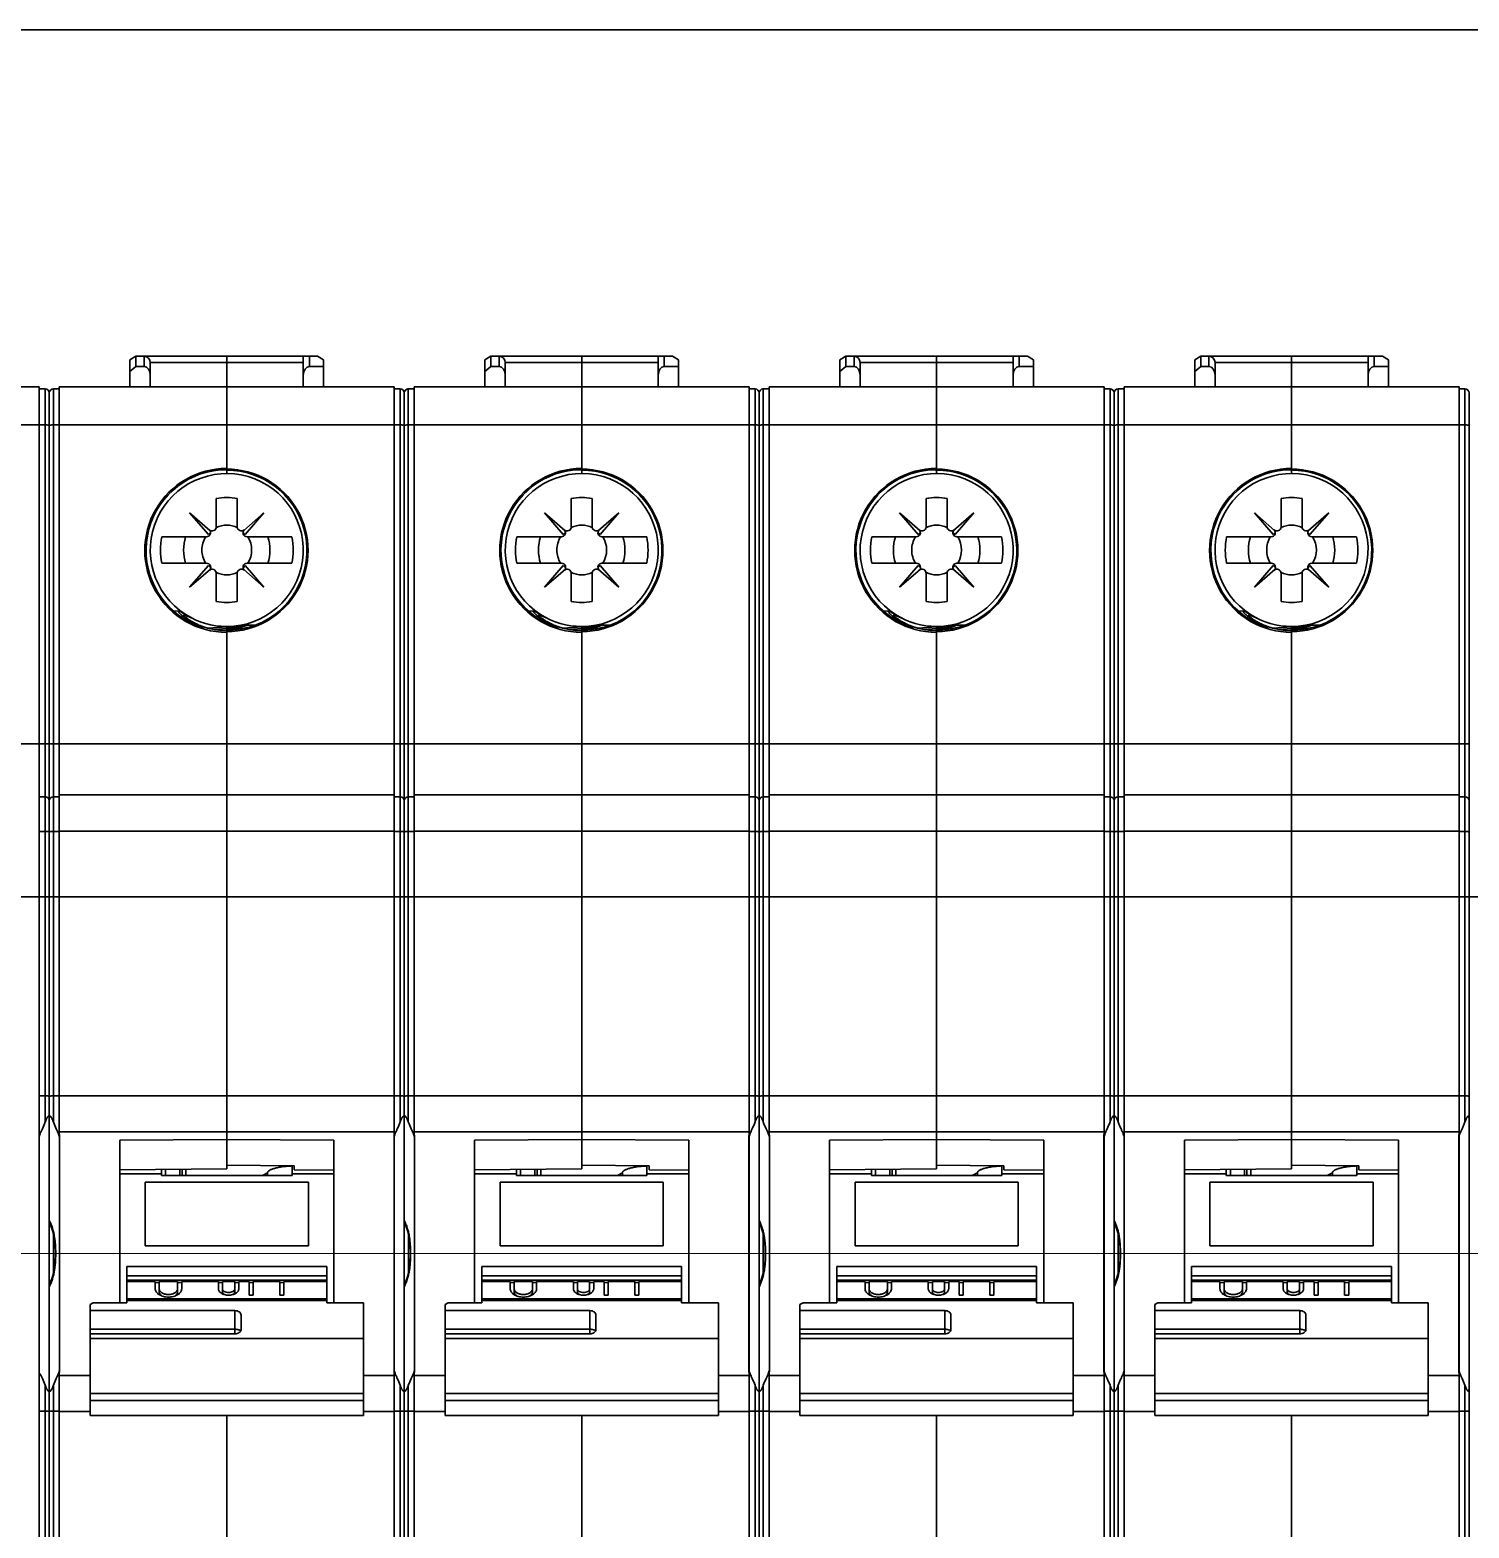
# Model space of a CAD drawing. Header units: millimetres. Extents: x 0 to 53000, y -591 to 24400.
# Drawn here: x 2853.6 to 2924.2, y 3061.5 to 3135 of the extents above; entities that cross this region are included whole.
import ezdxf
from ezdxf.enums import TextEntityAlignment as Align

# ---------------------------------------------------------------- set-up
doc = ezdxf.new("R2010")
doc.units = ezdxf.units.MM
doc.layers.add('КК перф 40х60', color=6, linetype='Continuous', lineweight=30)
doc.layers.add('Основная', color=7, linetype='Continuous', lineweight=30)
doc.layers.add('Привязки', color=2, linetype='Continuous', lineweight=0, plot=False, transparency=0.8)
doc.styles.add('текст', font='isocpeui.ttf')

# ---------------------------------------------------------------- blocks, each defined once
blk = doc.blocks.new('1P Автоматический выключатель')
at = {"layer": 'Основная', "linetype": 'Continuous'}
for p, q in [((4.25, 44), (3.95, 43.827)), ((3.95, 42.5), (3.95, 43.827)), ((4.25, 43.5), (3.95, 43.255)), ((4.25, 43.5), (4.25, 44)), ((13.15, 44), (4.25, 44)), ((4.25, 43.5), (4.65, 43.5)), ((4.65, 43.5), (4.65, 44)), ((4.95, 42.5), (4.95, 43.7)), ((12.45, 43.7), (4.95, 43.7)), ((8.7, 42.5), (8.7, 44)), ((12.45, 42.5), (12.45, 44)), ((12.75, 44), (12.75, 43.5)), ((12.75, 43.5), (13.45, 43.5)), ((13.45, 43.827), (13.15, 44)), ((13.45, 42.5), (13.45, 43.827)), ((0, 42.2), (0, 6.606)), ((0.2, 42.4), (0.2, 6.455)), ((0.2, 42.4), (0.49, 42.4)), ((0.49, 5.739), (0.49, 42.5)), ((16.91, 42.5), (0.49, 42.5)), ((8.7, 38.468), (8.7, 42.5)), ((16.91, 5.739), (16.91, 42.5)), ((17.2, 42.4), (16.91, 42.4)), ((17.2, 6.455), (17.2, 42.4)), ((17.4, -42.2), (17.4, 42.2)), ((0.2, 40.633), (0.49, 40.633)), ((16.91, 40.64), (0.49, 40.64)), ((17.2, 40.633), (16.91, 40.633)), ((8.7, 38.433), (8.353, 38.427)), ((8.7, 38.416), (8.7, 38.468)), ((8.7, 38.416), (8.7, 38.25)), ((8.185, 35.635), (8.185, 37.023)), ((9.215, 37.023), (9.215, 35.636)), ((6.879, 36.321), (7.798, 35.26)), ((7.87, 35.462), (6.879, 36.321)), ((10.521, 36.321), (9.529, 35.461)), ((9.602, 35.26), (10.521, 36.321)), ((7.798, 35.26), (7.904, 35.365)), ((9.496, 35.366), (9.602, 35.26)), ((5.516, 35.15), (7.704, 35.15)), ((9.695, 35.15), (11.886, 35.15)), ((7.712, 33.85), (5.516, 33.85)), ((11.886, 33.85), (9.695, 33.85)), ((7.798, 33.74), (6.879, 32.679)), ((6.879, 32.679), (7.886, 33.552)), ((7.911, 33.628), (7.798, 33.74)), ((8.185, 33.358), (8.185, 31.977)), ((9.215, 33.364), (9.215, 31.977)), ((9.602, 33.74), (9.496, 33.634)), ((9.529, 33.539), (10.521, 32.679)), ((10.521, 32.679), (9.602, 33.74)), ((6.085, 31.513), (6.333, 31.509)), ((6.928, 30.998), (6.816, 31)), ((7.411, 30.771), (7.341, 30.773)), ((8.7, 30.727), (7.795, 30.666)), ((8.7, 30.645), (8.076, 30.604)), ((8.7, 30.75), (8.7, 30.727)), ((8.7, 30.645), (8.7, 30.727)), ((8.7, 30.645), (9.497, 30.652)), ((8.7, 30.5), (8.7, 30.645)), ((8.895, 30.587), (8.7, 30.585)), ((8.7, 5.974), (8.7, 30.5)), ((10.083, 30.812), (9.627, 30.808)), ((0.2, 24.997), (0.49, 24.997)), ((16.91, 25), (0.49, 25)), ((17.2, 24.997), (16.91, 24.997)), ((0.2, 22.4), (0.49, 22.4)), ((16.91, 22.5), (0.49, 22.5)), ((17.2, 22.4), (16.91, 22.4)), ((0.2, 20.697), (0.49, 20.697)), ((16.91, 20.707), (0.49, 20.707)), ((17.2, 20.697), (16.91, 20.697)), ((0.2, 7.731), (0.49, 7.731)), ((16.91, 7.735), (0.49, 7.735)), ((17.2, 7.731), (16.91, 7.731)), ((0, -6.606), (0, 6.606)), ((0.449, 5.882), (0.49, 5.882)), ((16.91, 5.974), (0.49, 5.974)), ((8.7, 5.974), (8.7, 4.165)), ((16.951, 5.882), (16.91, 5.882)), ((0.5, -5.726), (0.5, 5.726)), ((8.7, 5.595), (3.45, 5.569)), ((3.45, -2.42), (3.45, 5.569)), ((13.95, 5.569), (8.7, 5.595)), ((13.95, -2.42), (13.95, 5.569)), ((16.9, 5.726), (16.9, -5.726)), ((3.45, 4.114), (8.7, 4.165)), ((3.45, 3.909), (5.5, 3.909)), ((5.5, 4.134), (5.5, 3.909)), ((5.5, 3.909), (5.5, 3.829)), ((5.5, 3.829), (11.9, 3.829)), ((5.7, 4.136), (5.7, 3.829)), ((6.4, 4.143), (6.4, 3.829)), ((6.512, 4.144), (6.512, 3.829)), ((6.7, 4.146), (6.7, 3.829)), ((12, 4.309), (8.7, 4.345)), ((10.45, 3.829), (10.7, 3.963)), ((10.7, 3.964), (10.7, 3.829)), ((11.9, 4.31), (11.9, 3.909)), ((11.9, 3.909), (11.9, 3.829)), ((11.9, 3.909), (13.95, 3.909)), ((12, 4.115), (12, 4.309)), ((13.95, 4.096), (12, 4.115)), ((4.7, 3.506), (12.7, 3.506)), ((4.7, 3.506), (4.7, 0.384)), ((12.7, 3.506), (12.7, 0.384)), ((0.203, -0.958), (0.203, 0.958)), ((4.7, 0.384), (12.7, 0.384)), ((13.6, -0.629), (3.8, -0.629)), ((3.8, -1.36), (3.8, -0.629)), ((13.6, -1.36), (13.6, -0.629)), ((13.6, -1.094), (3.8, -1.094)), ((13.6, -1.309), (3.8, -1.309)), ((3.8, -1.36), (5.19, -1.36)), ((3.8, -2.216), (3.8, -1.36)), ((5.19, -1.36), (5.19, -1.718)), ((5.19, -1.408), (5.39, -1.408)), ((5.39, -1.36), (6.29, -1.36)), ((5.39, -1.718), (5.39, -1.36)), ((6.29, -1.36), (6.29, -1.718)), ((6.29, -1.408), (6.49, -1.408)), ((6.49, -1.36), (8.29, -1.36)), ((6.49, -1.718), (6.49, -1.36)), ((8.29, -1.36), (8.29, -1.718)), ((8.29, -1.408), (8.49, -1.408)), ((8.49, -1.36), (9.09, -1.36)), ((8.49, -1.718), (8.49, -1.36)), ((9.09, -1.36), (9.09, -1.718)), ((9.09, -1.408), (9.29, -1.408)), ((9.29, -1.36), (9.8, -1.36)), ((9.29, -1.718), (9.29, -1.36)), ((9.8, -1.36), (9.8, -2.034)), ((9.8, -1.408), (10, -1.408)), ((10, -1.36), (11.3, -1.36)), ((10, -2.034), (10, -1.36)), ((11.3, -1.36), (11.3, -2.034)), ((11.3, -1.408), (11.5, -1.408)), ((11.5, -2.034), (11.5, -1.36)), ((11.5, -1.36), (13.6, -1.36)), ((13.6, -1.36), (13.6, -2.216)), ((5.39, -1.718), (5.39, -1.873)), ((6.29, -1.718), (6.29, -1.873)), ((8.49, -1.718), (8.49, -1.873)), ((9.09, -1.718), (9.09, -1.873)), ((9.8, -2.034), (10, -2.034)), ((11.3, -2.034), (11.5, -2.034)), ((2.152, -2.42), (2, -2.488)), ((2, -2.488), (2, -2.792)), ((2, -2.792), (9.1, -2.792)), ((2, -7.933), (2, -2.792)), ((2.152, -2.42), (3.8, -2.42)), ((13.6, -2.216), (3.8, -2.216)), ((3.8, -2.42), (3.8, -2.216)), ((13.6, -2.302), (3.8, -2.302)), ((9.1, -3.936), (9.1, -2.792)), ((13.6, -2.216), (13.6, -2.42)), ((15.4, -2.42), (13.6, -2.42)), ((15.4, -2.42), (15.4, -7.933)), ((9.4, -3.021), (9.4, -3.725)), ((2, -3.708), (9.1, -3.708)), ((2, -3.936), (9.1, -3.936)), ((15.4, -4.164), (2, -4.164)), ((0.49, -42.5), (0.49, -5.739)), ((16.91, -42.5), (16.91, -5.739)), ((0, -6.606), (0, -42.2)), ((0.2, -6.455), (0.2, -42.4)), ((0.449, -5.882), (0.49, -5.882)), ((2, -5.974), (0.49, -5.974)), ((15.4, -5.974), (16.91, -5.974)), ((16.951, -5.882), (16.91, -5.882)), ((17.2, -42.4), (17.2, -6.455)), ((15.4, -6.861), (2, -6.861)), ((15.4, -7.2), (2, -7.2)), ((0.2, -7.731), (0.49, -7.731)), ((2, -7.735), (0.49, -7.735)), ((15.4, -7.933), (2, -7.933)), ((8.7, -30.75), (8.7, -7.933)), ((15.4, -7.735), (16.91, -7.735)), ((17.2, -7.731), (16.91, -7.731))]:
    blk.add_line(p, q, dxfattribs=at)
at = {"layer": 'Основная'}
blk.add_line((16.91, -42.5), (16.91, 42.5), dxfattribs=at)
at = {"layer": 'Основная', "linetype": 'Continuous'}
for points in [[(6.944, 31.019), (6.908, 31.041), (6.874, 31.062), (6.844, 31.082), (6.816, 31.101), (6.791, 31.119), (6.768, 31.135), (6.748, 31.151), (6.731, 31.164), (6.716, 31.177), (6.703, 31.187), (6.692, 31.197), (6.684, 31.204), (6.678, 31.21), (6.675, 31.214), (6.674, 31.214)], [(7.465, 30.77), (7.399, 30.795), (7.337, 30.821), (7.278, 30.846), (7.221, 30.872), (7.168, 30.897), (7.117, 30.923), (7.069, 30.947), (7.025, 30.972), (6.983, 30.996), (6.944, 31.019)], [(7.605, 30.722), (7.533, 30.746), (7.465, 30.77)], [(8.7, 30.547), (8.611, 30.549), (8.502, 30.554), (8.397, 30.561), (8.296, 30.572), (8.198, 30.585), (8.103, 30.599), (8.012, 30.616), (7.924, 30.635), (7.839, 30.655), (7.758, 30.676), (7.68, 30.698), (7.605, 30.722)], [(0.032, 1.449), (0.058, 1.391), (0.121, 1.236), (0.171, 1.081), (0.211, 0.927), (0.241, 0.773), (0.265, 0.619), (0.282, 0.463), (0.293, 0.306), (0.3, 0.146), (0.302, 0)], [(0.302, 0), (0.3, -0.144), (0.293, -0.304), (0.282, -0.462), (0.265, -0.617), (0.242, -0.772), (0.211, -0.926), (0.171, -1.08), (0.121, -1.234), (0.059, -1.39), (0.032, -1.449)]]:
    blk.add_lwpolyline(points, dxfattribs=at)
for centre, radius, start, end in [((4.65, 43.7), 0.3, 0, 90), ((0.2, 42.2), 0.2, 90, 180), ((0.2, 42.2), 0.2, 98.02144, 100.1321), ((17.2, 42.2), 0.2, 0, 90), ((8.7, 34.5), 3.75, 270, 237.51056), ((8.7, 34.5), 2.575, 78.46304, 101.53696), ((7.704, 35.35), 0.2, 270, 45.43869), ((7.985, 35.635), 0.2, 225.43869, 0), ((8.7, 34.5), 1.22, 65.03079, 114.96921), ((9.415, 35.636), 0.2, 180, 314.427), ((9.695, 35.35), 0.2, 134.427, 270), ((8.7, 34.5), 3.25, 168.46304, 191.53696), ((8.7, 34.5), 2.119, 162.13907, 197.86093), ((8.7, 34.5), 1.22, 147.80605, 180), ((8.7, 34.5), 1.22, 327.80605, 32.19395), ((8.7, 34.5), 2.119, 342.13907, 17.86093), ((8.7, 34.5), 3.251, 348.46772, 11.53228), ((8.7, 34.5), 1.22, 180, 212.19395), ((7.712, 33.65), 0.2, 313.08205, 90), ((9.695, 33.65), 0.2, 90, 225.573), ((7.985, 33.358), 0.2, 0, 133.08205), ((8.7, 34.5), 1.22, 245.03079, 294.96921), ((9.415, 33.364), 0.2, 45.573, 180), ((8.7, 34.5), 2.575, 258.46304, 281.53696), ((8.7, 34.5), 3.75, 237.51022, 270), ((8.658, 33.987), 3.432, 248.4437, 251.06132), ((8.724, 34.255), 3.709, 269.09485, 269.62687), ((0.2, 22.2), 0.2, 90, 180), ((17.2, 22.2), 0.2, 0, 90), ((-3.273, 0.061), 3.629, 25.18457, 25.58928), ((-3.272, -0.061), 3.628, 334.4106, 334.81537)]:
    blk.add_arc(centre, radius, start, end, dxfattribs=at)
for centre, major_axis, ratio, start_param, end_param in [((4.65, 43.076), (0, 0.424), 0.707107, -1.570796, 0), ((12.75, 43.076), (0, -0.424), 0.707107, 3.141593, 4.712389), ((8.704, 34.482), (-0.962, 3.843), 0.999989, -0.244062, 2.364686), ((8.7, 34.482), (0, 4.018), 0.99999, 0, 3.141593), ((8.7, 34.484), (0, 3.984), 0.999992, -3.141593, 0), ((8.698, 34.484), (0.488, 3.901), 0.999992, -2.464465, 0.123964), ((8.693, 34.14), (0.075, 3.606), 0.995002, 2.648644, 2.797291), ((9.1, -3.021), (-0.3, 0), 0.762405, -3.141593, -1.570796), ((9.1, -3.725), (-0.3, 0), 0.701661, 1.570796, 3.141593)]:
    blk.add_ellipse(centre, major_axis=major_axis, ratio=ratio, start_param=start_param, end_param=end_param, dxfattribs=at)
for points, knots in [([(0, 40.619), (0, 40.619), (0.001, 40.62), (0.004, 40.622), (0.009, 40.623), (0.019, 40.625), (0.036, 40.627), (0.06, 40.629), (0.09, 40.63), (0.124, 40.632), (0.161, 40.632), (0.187, 40.633), (0.2, 40.633)], [0, 0, 0, 0, 0.008294, 0.024077, 0.048626, 0.082035, 0.174467, 0.298258, 0.448803, 0.620399, 0.806492, 1, 1, 1, 1]), ([(17.4, 40.619), (17.4, 40.619), (17.399, 40.62), (17.396, 40.622), (17.391, 40.623), (17.381, 40.625), (17.364, 40.627), (17.34, 40.629), (17.31, 40.63), (17.276, 40.632), (17.239, 40.632), (17.213, 40.633), (17.2, 40.633)], [0, 0, 0, 0, 0.008294, 0.024077, 0.048626, 0.082035, 0.174467, 0.298258, 0.448803, 0.620399, 0.806492, 1, 1, 1, 1]), ([(6.333, 31.509), (6.331, 31.509), (6.327, 31.509), (6.323, 31.507), (6.32, 31.504), (6.319, 31.499), (6.319, 31.494), (6.321, 31.487), (6.325, 31.479), (6.333, 31.466), (6.346, 31.447), (6.368, 31.421), (6.396, 31.391), (6.43, 31.357), (6.471, 31.32), (6.537, 31.263), (6.635, 31.186), (6.772, 31.091), (6.874, 31.029), (6.928, 30.998)], [0, 0, 0, 0, 0.007018, 0.012553, 0.017389, 0.022644, 0.029231, 0.037639, 0.048102, 0.06074, 0.092744, 0.133867, 0.184095, 0.243299, 0.311264, 0.3877, 0.564453, 0.769976, 1, 1, 1, 1]), ([(6.686, 31.337), (6.642, 31.36), (6.579, 31.393), (6.501, 31.435), (6.453, 31.46), (6.413, 31.481), (6.379, 31.496), (6.354, 31.505), (6.339, 31.509), (6.333, 31.509)], [0, 0, 0, 0, 0.379747, 0.538845, 0.676267, 0.791342, 0.883621, 0.952977, 1, 1, 1, 1]), ([(6.669, 31.211), (6.661, 31.218), (6.645, 31.232), (6.625, 31.252), (6.61, 31.269), (6.599, 31.283), (6.593, 31.294), (6.591, 31.301), (6.59, 31.305), (6.591, 31.308), (6.594, 31.311), (6.597, 31.312), (6.6, 31.313), (6.601, 31.313)], [0, 0, 0, 0, 0.240117, 0.4434, 0.609549, 0.738805, 0.832444, 0.867128, 0.895132, 0.918769, 0.941698, 0.967862, 1, 1, 1, 1]), ([(6.601, 31.313), (6.604, 31.313), (6.61, 31.313), (6.626, 31.31), (6.652, 31.303), (6.689, 31.29), (6.734, 31.271), (6.789, 31.248), (6.878, 31.209), (6.949, 31.178), (7, 31.158)], [0, 0, 0, 0, 0.019291, 0.044246, 0.111993, 0.203835, 0.319392, 0.457899, 0.618335, 1, 1, 1, 1]), ([(7.397, 30.795), (7.315, 30.828), (7.162, 30.895), (6.957, 31.006), (6.814, 31.098), (6.723, 31.166), (6.686, 31.196), (6.669, 31.211)], [0, 0, 0, 0, 0.31596, 0.595391, 0.826826, 0.921237, 1, 1, 1, 1]), ([(7.538, 30.718), (7.536, 30.718), (7.532, 30.718), (7.522, 30.72), (7.506, 30.724), (7.485, 30.729), (7.461, 30.736), (7.436, 30.743), (7.401, 30.753), (7.357, 30.768), (7.302, 30.786), (7.247, 30.806), (7.192, 30.827), (7.117, 30.856), (7.024, 30.897), (6.913, 30.949), (6.803, 31.006), (6.731, 31.046), (6.696, 31.067)], [0, 0, 0, 0, 0.005458, 0.013291, 0.03389, 0.058559, 0.085593, 0.114115, 0.143649, 0.204724, 0.267565, 0.331589, 0.39648, 0.46205, 0.594753, 0.729025, 0.864326, 1, 1, 1, 1]), ([(8.821, 30.586), (8.903, 30.586), (9.07, 30.594), (9.402, 30.629), (9.817, 30.715), (10.304, 30.886), (10.613, 31.047), (10.762, 31.138)], [0, 0, 0, 0, 0.121776, 0.244126, 0.491017, 0.74288, 1, 1, 1, 1]), ([(7.411, 30.771), (7.419, 30.768), (7.434, 30.762), (7.457, 30.753), (7.475, 30.746), (7.49, 30.741), (7.5, 30.737), (7.509, 30.733), (7.518, 30.73), (7.525, 30.726), (7.531, 30.724), (7.535, 30.722), (7.537, 30.721), (7.538, 30.72), (7.539, 30.719), (7.54, 30.719), (7.54, 30.718), (7.539, 30.718), (7.538, 30.718), (7.538, 30.718)], [0, 0, 0, 0, 0.177438, 0.349744, 0.514857, 0.593714, 0.669295, 0.740714, 0.806733, 0.865693, 0.915298, 0.935731, 0.952732, 0.965958, 0.975151, 0.98038, 0.983704, 0.989826, 1, 1, 1, 1]), ([(8.666, 30.547), (8.471, 30.55), (8.09, 30.586), (7.72, 30.681), (7.544, 30.741)], [0, 0, 0, 0, 0.512397, 1, 1, 1, 1]), ([(9.627, 30.808), (9.62, 30.808), (9.603, 30.807), (9.573, 30.803), (9.537, 30.798), (9.475, 30.79), (9.385, 30.777), (9.266, 30.761), (9.134, 30.747), (8.944, 30.732), (8.798, 30.727), (8.7, 30.727)], [0, 0, 0, 0, 0.023304, 0.05548, 0.095738, 0.143181, 0.255996, 0.387171, 0.531126, 0.683471, 1, 1, 1, 1]), ([(8.7, 30.645), (8.761, 30.645), (8.882, 30.648), (9.059, 30.663), (9.202, 30.683), (9.309, 30.702), (9.383, 30.718), (9.45, 30.734), (9.502, 30.748), (9.538, 30.759), (9.562, 30.767), (9.583, 30.774), (9.601, 30.78), (9.617, 30.787), (9.628, 30.792), (9.636, 30.796), (9.641, 30.799), (9.643, 30.801), (9.645, 30.804), (9.644, 30.806), (9.642, 30.807), (9.64, 30.807), (9.635, 30.808), (9.63, 30.808), (9.627, 30.808)], [0, 0, 0, 0, 0.186183, 0.368913, 0.543145, 0.625037, 0.702028, 0.772811, 0.835875, 0.863994, 0.889549, 0.912325, 0.932118, 0.948739, 0.962035, 0.971902, 0.975546, 0.978354, 0.981777, 0.98313, 0.984932, 0.987454, 0.990789, 1, 1, 1, 1]), ([(8.7, 30.585), (8.721, 30.586), (8.761, 30.586), (8.801, 30.585), (8.821, 30.586)], [0, 0, 0, 0, 0.516289, 1, 1, 1, 1]), ([(0, 24.99), (0, 24.99), (0.002, 24.99), (0.004, 24.991), (0.009, 24.992), (0.016, 24.992), (0.024, 24.993), (0.034, 24.993), (0.046, 24.994), (0.064, 24.995), (0.09, 24.995), (0.124, 24.996), (0.161, 24.996), (0.187, 24.997), (0.2, 24.997)], [0, 0, 0, 0, 0.005895, 0.020644, 0.044651, 0.077778, 0.119734, 0.170138, 0.228512, 0.294299, 0.445542, 0.618083, 0.805291, 1, 1, 1, 1]), ([(17.4, 24.99), (17.4, 24.99), (17.398, 24.99), (17.396, 24.991), (17.391, 24.992), (17.384, 24.992), (17.376, 24.993), (17.366, 24.993), (17.354, 24.994), (17.336, 24.995), (17.31, 24.995), (17.276, 24.996), (17.239, 24.996), (17.213, 24.997), (17.2, 24.997)], [0, 0, 0, 0, 0.005889, 0.020641, 0.044648, 0.077774, 0.119731, 0.170135, 0.228509, 0.294297, 0.44554, 0.618082, 0.805291, 1, 1, 1, 1]), ([(0, 20.676), (0, 20.677), (0.001, 20.679), (0.004, 20.68), (0.009, 20.682), (0.019, 20.685), (0.036, 20.688), (0.06, 20.691), (0.09, 20.693), (0.137, 20.696), (0.174, 20.697), (0.2, 20.697)], [0, 0, 0, 0, 0.011049, 0.028326, 0.053708, 0.087568, 0.180168, 0.303483, 0.4531, 0.623445, 1, 1, 1, 1]), ([(17.4, 20.676), (17.4, 20.677), (17.399, 20.679), (17.396, 20.68), (17.391, 20.682), (17.381, 20.685), (17.364, 20.688), (17.34, 20.691), (17.31, 20.693), (17.263, 20.696), (17.226, 20.697), (17.2, 20.697)], [0, 0, 0, 0, 0.011049, 0.028325, 0.053709, 0.087567, 0.180169, 0.303485, 0.4531, 0.623446, 1, 1, 1, 1]), ([(0, 7.724), (0, 7.724), (0.002, 7.725), (0.004, 7.725), (0.009, 7.726), (0.016, 7.727), (0.024, 7.727), (0.034, 7.728), (0.046, 7.728), (0.064, 7.729), (0.09, 7.73), (0.124, 7.731), (0.161, 7.731), (0.187, 7.731), (0.2, 7.731)], [0, 0, 0, 0, 0.006112, 0.020951, 0.045011, 0.078174, 0.120154, 0.170571, 0.228947, 0.294727, 0.44592, 0.618366, 0.805443, 1, 1, 1, 1]), ([(17.4, 7.724), (17.4, 7.724), (17.398, 7.725), (17.396, 7.725), (17.391, 7.726), (17.384, 7.727), (17.376, 7.727), (17.366, 7.728), (17.354, 7.728), (17.336, 7.729), (17.31, 7.73), (17.276, 7.731), (17.239, 7.731), (17.213, 7.731), (17.2, 7.731)], [0, 0, 0, 0, 0.006113, 0.020951, 0.045012, 0.078173, 0.120154, 0.170572, 0.228946, 0.294729, 0.44592, 0.618367, 0.805444, 1, 1, 1, 1]), ([(0.2, 6.455), (0.192, 6.474), (0.177, 6.512), (0.157, 6.559), (0.141, 6.597), (0.128, 6.624), (0.114, 6.651), (0.1, 6.677), (0.088, 6.698), (0.077, 6.713), (0.069, 6.724), (0.061, 6.733), (0.051, 6.741), (0.043, 6.745), (0.035, 6.745), (0.028, 6.743), (0.019, 6.734), (0.01, 6.713), (0.002, 6.67), (0, 6.632), (0, 6.606)], [0, 0, 0, 0, 0.12543, 0.250803, 0.31323, 0.375277, 0.4367, 0.497111, 0.555848, 0.584244, 0.611678, 0.637778, 0.662035, 0.684082, 0.694716, 0.705833, 0.732341, 0.765588, 0.841215, 1, 1, 1, 1]), ([(17.4, 6.606), (17.4, 6.632), (17.398, 6.67), (17.39, 6.713), (17.381, 6.734), (17.372, 6.743), (17.365, 6.745), (17.357, 6.745), (17.349, 6.741), (17.339, 6.733), (17.331, 6.724), (17.323, 6.713), (17.312, 6.698), (17.3, 6.677), (17.286, 6.651), (17.272, 6.624), (17.259, 6.597), (17.243, 6.559), (17.223, 6.512), (17.208, 6.474), (17.2, 6.455)], [0, 0, 0, 0, 0.158787, 0.234419, 0.267664, 0.294174, 0.305289, 0.315921, 0.337967, 0.362224, 0.388323, 0.415756, 0.444153, 0.502889, 0.5633, 0.624723, 0.68677, 0.749197, 0.87457, 1, 1, 1, 1]), ([(0.449, 5.882), (0.433, 5.919), (0.397, 6), (0.31, 6.19), (0.244, 6.344), (0.2, 6.455)], [0, 0, 0, 0, 0.192809, 0.427431, 1, 1, 1, 1]), ([(0.49, 5.739), (0.488, 5.752), (0.479, 5.801), (0.464, 5.848), (0.449, 5.882)], [0, 0, 0, 0, 0.255977, 1, 1, 1, 1]), ([(16.951, 5.882), (16.946, 5.871), (16.928, 5.825), (16.916, 5.776), (16.91, 5.739)], [0, 0, 0, 0, 0.245337, 1, 1, 1, 1]), ([(17.2, 6.455), (17.156, 6.344), (17.09, 6.19), (17.003, 6), (16.967, 5.919), (16.951, 5.882)], [0, 0, 0, 0, 0.572569, 0.807191, 1, 1, 1, 1]), ([(0.49, 5.852), (0.492, 5.842), (0.498, 5.8), (0.5, 5.758), (0.5, 5.726)], [0, 0, 0, 0, 0.243379, 1, 1, 1, 1]), ([(16.9, 5.726), (16.9, 5.736), (16.901, 5.779), (16.905, 5.821), (16.91, 5.852)], [0, 0, 0, 0, 0.257159, 1, 1, 1, 1]), ([(10.7, 3.964), (10.7, 3.974), (10.704, 3.995), (10.722, 4.025), (10.75, 4.054), (10.789, 4.081), (10.837, 4.108), (10.896, 4.134), (10.963, 4.159), (11.071, 4.191), (11.225, 4.226), (11.43, 4.26), (11.658, 4.285), (11.817, 4.296), (11.899, 4.3)], [0, 0, 0, 0, 0.023038, 0.048867, 0.07944, 0.115865, 0.15866, 0.207997, 0.263827, 0.325959, 0.467826, 0.630351, 0.809351, 1, 1, 1, 1]), ([(0.032, 1.449), (0.021, 1.472), (0.005, 1.522), (0, 1.574), (0, 1.6)], [0, 0, 0, 0, 0.495069, 1, 1, 1, 1]), ([(0.011, 1.605), (0.038, 1.549), (0.088, 1.433), (0.153, 1.253), (0.206, 1.063), (0.247, 0.864), (0.278, 0.656), (0.307, 0.368), (0.314, 0.148), (0.314, 0)], [0, 0, 0, 0, 0.113595, 0.22929, 0.348496, 0.47193, 0.599594, 0.730886, 1, 1, 1, 1]), ([(0.314, 0), (0.314, -0.148), (0.307, -0.368), (0.278, -0.656), (0.247, -0.864), (0.206, -1.063), (0.153, -1.253), (0.088, -1.433), (0.038, -1.549), (0.011, -1.605)], [0, 0, 0, 0, 0.269114, 0.400406, 0.52807, 0.651504, 0.77071, 0.886405, 1, 1, 1, 1]), ([(0.032, -1.449), (0.021, -1.472), (0.005, -1.522), (0, -1.574), (0, -1.6)], [0, 0, 0, 0, 0.49507, 1, 1, 1, 1]), ([(5.19, -1.718), (5.19, -1.745), (5.199, -1.801), (5.238, -1.88), (5.299, -1.951), (5.381, -2.013), (5.48, -2.064), (5.632, -2.115), (5.84, -2.14), (6.048, -2.115), (6.2, -2.064), (6.299, -2.013), (6.381, -1.951), (6.442, -1.88), (6.481, -1.801), (6.49, -1.745), (6.49, -1.718)], [0, 0, 0, 0, 0.048239, 0.099057, 0.154329, 0.214927, 0.280806, 0.351215, 0.5, 0.648785, 0.719194, 0.785073, 0.845671, 0.900943, 0.951761, 1, 1, 1, 1]), ([(5.39, -1.718), (5.39, -1.737), (5.396, -1.775), (5.423, -1.83), (5.466, -1.879), (5.522, -1.922), (5.591, -1.957), (5.696, -1.993), (5.84, -2.01), (5.984, -1.993), (6.089, -1.957), (6.158, -1.922), (6.214, -1.879), (6.257, -1.83), (6.284, -1.775), (6.29, -1.737), (6.29, -1.718)], [0, 0, 0, 0, 0.048238, 0.099057, 0.154328, 0.214926, 0.280806, 0.351215, 0.5, 0.648785, 0.719194, 0.785074, 0.845672, 0.900943, 0.951762, 1, 1, 1, 1]), ([(5.531, -2.08), (5.51, -2.067), (5.471, -2.039), (5.425, -1.989), (5.397, -1.932), (5.39, -1.892), (5.39, -1.873)], [0, 0, 0, 0, 0.283324, 0.540976, 0.776864, 1, 1, 1, 1]), ([(6.29, -1.873), (6.29, -1.892), (6.283, -1.932), (6.255, -1.989), (6.209, -2.039), (6.17, -2.067), (6.149, -2.08)], [0, 0, 0, 0, 0.223136, 0.459024, 0.716676, 1, 1, 1, 1]), ([(8.29, -1.718), (8.29, -1.739), (8.297, -1.782), (8.327, -1.842), (8.374, -1.897), (8.437, -1.945), (8.513, -1.984), (8.63, -2.023), (8.79, -2.042), (8.95, -2.023), (9.067, -1.984), (9.143, -1.945), (9.206, -1.897), (9.253, -1.842), (9.283, -1.782), (9.29, -1.739), (9.29, -1.718)], [0, 0, 0, 0, 0.048239, 0.099057, 0.154329, 0.214927, 0.280807, 0.351215, 0.5, 0.648785, 0.719193, 0.785073, 0.845671, 0.900943, 0.951761, 1, 1, 1, 1]), ([(8.49, -1.718), (8.49, -1.73), (8.494, -1.756), (8.512, -1.792), (8.54, -1.826), (8.593, -1.865), (8.677, -1.899), (8.79, -1.912), (8.903, -1.899), (8.987, -1.865), (9.04, -1.826), (9.068, -1.792), (9.086, -1.756), (9.09, -1.73), (9.09, -1.718)], [0, 0, 0, 0, 0.048275, 0.099137, 0.154451, 0.215098, 0.351097, 0.5, 0.648903, 0.784902, 0.845549, 0.900863, 0.951725, 1, 1, 1, 1]), ([(8.573, -2.004), (8.561, -1.996), (8.538, -1.977), (8.511, -1.945), (8.494, -1.91), (8.49, -1.885), (8.49, -1.873)], [0, 0, 0, 0, 0.280829, 0.537596, 0.774545, 1, 1, 1, 1]), ([(9.09, -1.873), (9.09, -1.885), (9.086, -1.91), (9.069, -1.945), (9.042, -1.977), (9.019, -1.996), (9.007, -2.004)], [0, 0, 0, 0, 0.225455, 0.462404, 0.719171, 1, 1, 1, 1]), ([(9.388, -3.784), (9.383, -3.778), (9.37, -3.767), (9.345, -3.752), (9.315, -3.739), (9.264, -3.724), (9.192, -3.711), (9.132, -3.708), (9.1, -3.708)], [0, 0, 0, 0, 0.077213, 0.170417, 0.279785, 0.404096, 0.688251, 1, 1, 1, 1]), ([(0.449, -5.882), (0.454, -5.871), (0.472, -5.825), (0.484, -5.776), (0.49, -5.739)], [0, 0, 0, 0, 0.245337, 1, 1, 1, 1]), ([(0.5, -5.726), (0.5, -5.736), (0.499, -5.779), (0.495, -5.821), (0.49, -5.852)], [0, 0, 0, 0, 0.257159, 1, 1, 1, 1]), ([(16.91, -5.852), (16.908, -5.842), (16.902, -5.8), (16.9, -5.758), (16.9, -5.726)], [0, 0, 0, 0, 0.243379, 1, 1, 1, 1]), ([(16.91, -5.739), (16.912, -5.752), (16.921, -5.801), (16.936, -5.848), (16.951, -5.882)], [0, 0, 0, 0, 0.255977, 1, 1, 1, 1]), ([(0, -6.606), (0, -6.632), (0.002, -6.67), (0.01, -6.713), (0.019, -6.734), (0.028, -6.743), (0.035, -6.745), (0.043, -6.745), (0.051, -6.741), (0.061, -6.733), (0.069, -6.724), (0.077, -6.713), (0.088, -6.698), (0.1, -6.677), (0.114, -6.651), (0.128, -6.624), (0.141, -6.597), (0.157, -6.559), (0.177, -6.512), (0.192, -6.474), (0.2, -6.455)], [0, 0, 0, 0, 0.158789, 0.234419, 0.26766, 0.294164, 0.305277, 0.315911, 0.337951, 0.362207, 0.388306, 0.41574, 0.444136, 0.502874, 0.563286, 0.624711, 0.68676, 0.749189, 0.874566, 1, 1, 1, 1]), ([(0.2, -6.455), (0.244, -6.344), (0.31, -6.19), (0.397, -6), (0.433, -5.919), (0.449, -5.882)], [0, 0, 0, 0, 0.572569, 0.807191, 1, 1, 1, 1]), ([(16.951, -5.882), (16.967, -5.919), (17.003, -6), (17.09, -6.19), (17.156, -6.344), (17.2, -6.455)], [0, 0, 0, 0, 0.192809, 0.427431, 1, 1, 1, 1]), ([(17.2, -6.455), (17.208, -6.474), (17.223, -6.512), (17.243, -6.559), (17.259, -6.597), (17.272, -6.624), (17.286, -6.651), (17.3, -6.677), (17.312, -6.698), (17.323, -6.713), (17.331, -6.724), (17.339, -6.733), (17.349, -6.741), (17.357, -6.745), (17.365, -6.745), (17.372, -6.743), (17.381, -6.734), (17.39, -6.713), (17.398, -6.67), (17.4, -6.632), (17.4, -6.606)], [0, 0, 0, 0, 0.125429, 0.250801, 0.313227, 0.375275, 0.436697, 0.497107, 0.555844, 0.58424, 0.611673, 0.637773, 0.662031, 0.68408, 0.694713, 0.70583, 0.73234, 0.765588, 0.841216, 1, 1, 1, 1]), ([(0, -7.724), (0, -7.724), (0.002, -7.725), (0.004, -7.725), (0.009, -7.726), (0.016, -7.727), (0.024, -7.727), (0.034, -7.728), (0.046, -7.728), (0.064, -7.729), (0.09, -7.73), (0.124, -7.731), (0.161, -7.731), (0.187, -7.731), (0.2, -7.731)], [0, 0, 0, 0, 0.006112, 0.020951, 0.045011, 0.078174, 0.120154, 0.170571, 0.228947, 0.294727, 0.44592, 0.618366, 0.805443, 1, 1, 1, 1]), ([(17.4, -7.724), (17.4, -7.724), (17.398, -7.725), (17.396, -7.725), (17.391, -7.726), (17.384, -7.727), (17.376, -7.727), (17.366, -7.728), (17.354, -7.728), (17.336, -7.729), (17.31, -7.73), (17.276, -7.731), (17.239, -7.731), (17.213, -7.731), (17.2, -7.731)], [0, 0, 0, 0, 0.006112, 0.020951, 0.045012, 0.078174, 0.120154, 0.170571, 0.228948, 0.294727, 0.44592, 0.618366, 0.805443, 1, 1, 1, 1])]:
    blk.add_open_spline(points, degree=3, knots=knots, dxfattribs=at)
at = {"layer": 'Привязки'}
blk.add_line((0, 0), (17.4, 0), dxfattribs=at)
at = {"layer": 'Основная', "style": 'текст'}
blk.add_attdef('№', text='', height=20, dxfattribs=at).set_placement((7.753, -58.946), align=Align.MIDDLE_CENTER)
blk = doc.blocks.new('АВДТ QFD')
at = {"layer": 'Основная', "linetype": 'Continuous'}
for p, q in [((34.31, 42.5), (17.89, 42.5)), ((34.31, 5.739), (34.31, 42.5)), ((34.6, 42.4), (34.31, 42.4)), ((34.6, 6.455), (34.6, 42.4)), ((34.8, -42.2), (34.8, 42.2)), ((34.31, 40.64), (17.89, 40.64)), ((34.6, 40.633), (34.31, 40.633)), ((34.31, 25), (0.49, 25)), ((34.6, 24.997), (34.31, 24.997)), ((34.6, 22.4), (34.31, 22.4)), ((34.6, 20.697), (34.31, 20.697)), ((34.6, 7.731), (34.31, 7.731)), ((34.351, 5.882), (34.31, 5.882)), ((34.3, 5.726), (34.3, -5.726)), ((34.31, -42.5), (34.31, -5.739)), ((34.6, -42.4), (34.6, -6.455)), ((34.6, -7.731), (34.31, -7.731))]:
    blk.add_line(p, q, dxfattribs=at)
at = {"layer": 'Основная'}
blk.add_line((34.31, -42.5), (34.31, 42.5), dxfattribs=at)
at = {"layer": 'Основная', "linetype": 'Continuous'}
for centre in [(34.6, 42.2), (34.6, 22.2)]:
    blk.add_arc(centre, 0.2, 0, 90, dxfattribs=at)
for points, knots in [([(34.8, 40.619), (34.8, 40.619), (34.799, 40.62), (34.796, 40.622), (34.791, 40.623), (34.781, 40.625), (34.764, 40.627), (34.74, 40.629), (34.71, 40.63), (34.676, 40.632), (34.639, 40.632), (34.613, 40.633), (34.6, 40.633)], [0, 0, 0, 0, 0.008294, 0.024077, 0.048626, 0.082035, 0.174467, 0.298258, 0.448803, 0.620399, 0.806492, 1, 1, 1, 1]), ([(34.8, 24.99), (34.8, 24.99), (34.798, 24.99), (34.796, 24.991), (34.791, 24.992), (34.784, 24.992), (34.776, 24.993), (34.766, 24.993), (34.754, 24.994), (34.736, 24.995), (34.71, 24.995), (34.676, 24.996), (34.639, 24.996), (34.613, 24.997), (34.6, 24.997)], [0, 0, 0, 0, 0.005889, 0.020641, 0.044648, 0.077774, 0.119731, 0.170135, 0.228509, 0.294297, 0.44554, 0.618082, 0.805291, 1, 1, 1, 1]), ([(34.8, 20.676), (34.8, 20.677), (34.799, 20.679), (34.796, 20.68), (34.791, 20.682), (34.781, 20.685), (34.764, 20.688), (34.74, 20.691), (34.71, 20.693), (34.663, 20.696), (34.626, 20.697), (34.6, 20.697)], [0, 0, 0, 0, 0.011049, 0.028325, 0.053709, 0.087567, 0.180169, 0.303485, 0.4531, 0.623446, 1, 1, 1, 1]), ([(34.8, 7.724), (34.8, 7.724), (34.798, 7.725), (34.796, 7.725), (34.791, 7.726), (34.784, 7.727), (34.776, 7.727), (34.766, 7.728), (34.754, 7.728), (34.736, 7.729), (34.71, 7.73), (34.676, 7.731), (34.639, 7.731), (34.613, 7.731), (34.6, 7.731)], [0, 0, 0, 0, 0.006113, 0.020951, 0.045012, 0.078173, 0.120154, 0.170572, 0.228946, 0.294729, 0.44592, 0.618367, 0.805444, 1, 1, 1, 1]), ([(34.8, 6.606), (34.8, 6.632), (34.798, 6.67), (34.79, 6.713), (34.781, 6.734), (34.772, 6.743), (34.765, 6.745), (34.757, 6.745), (34.749, 6.741), (34.739, 6.733), (34.731, 6.724), (34.723, 6.713), (34.712, 6.698), (34.7, 6.677), (34.686, 6.651), (34.672, 6.624), (34.659, 6.597), (34.643, 6.559), (34.623, 6.512), (34.608, 6.474), (34.6, 6.455)], [0, 0, 0, 0, 0.158787, 0.234419, 0.267664, 0.294174, 0.305289, 0.315921, 0.337967, 0.362224, 0.388323, 0.415756, 0.444153, 0.502889, 0.5633, 0.624723, 0.68677, 0.749197, 0.87457, 1, 1, 1, 1]), ([(34.351, 5.882), (34.346, 5.871), (34.328, 5.825), (34.316, 5.776), (34.31, 5.739)], [0, 0, 0, 0, 0.245337, 1, 1, 1, 1]), ([(34.6, 6.455), (34.556, 6.344), (34.49, 6.19), (34.403, 6), (34.367, 5.919), (34.351, 5.882)], [0, 0, 0, 0, 0.572569, 0.807191, 1, 1, 1, 1]), ([(34.3, 5.726), (34.3, 5.736), (34.301, 5.779), (34.305, 5.821), (34.31, 5.852)], [0, 0, 0, 0, 0.257159, 1, 1, 1, 1]), ([(34.351, -5.882), (34.367, -5.919), (34.403, -6), (34.49, -6.19), (34.556, -6.344), (34.6, -6.455)], [0, 0, 0, 0, 0.192809, 0.427431, 1, 1, 1, 1]), ([(34.6, -6.455), (34.608, -6.474), (34.623, -6.512), (34.643, -6.559), (34.659, -6.597), (34.672, -6.624), (34.686, -6.651), (34.7, -6.677), (34.712, -6.698), (34.723, -6.713), (34.731, -6.724), (34.739, -6.733), (34.749, -6.741), (34.757, -6.745), (34.765, -6.745), (34.772, -6.743), (34.781, -6.734), (34.79, -6.713), (34.798, -6.67), (34.8, -6.632), (34.8, -6.606)], [0, 0, 0, 0, 0.125429, 0.250801, 0.313227, 0.375275, 0.436697, 0.497107, 0.555844, 0.58424, 0.611673, 0.637773, 0.662031, 0.68408, 0.694713, 0.70583, 0.73234, 0.765588, 0.841216, 1, 1, 1, 1]), ([(34.8, -7.724), (34.8, -7.724), (34.798, -7.725), (34.796, -7.725), (34.791, -7.726), (34.784, -7.727), (34.776, -7.727), (34.766, -7.728), (34.754, -7.728), (34.736, -7.729), (34.71, -7.73), (34.676, -7.731), (34.639, -7.731), (34.613, -7.731), (34.6, -7.731)], [0, 0, 0, 0, 0.006112, 0.020951, 0.045012, 0.078174, 0.120154, 0.170571, 0.228948, 0.294727, 0.44592, 0.618366, 0.805443, 1, 1, 1, 1])]:
    blk.add_open_spline(points, degree=3, knots=knots, dxfattribs=at)
at = {"layer": 'Привязки'}
blk.add_line((17.4, 0), (34.8, 0), dxfattribs=at)
at = {"layer": 'Основная', "style": 'текст'}
blk.add_attdef('№', text='', height=10, dxfattribs=at).set_placement((17.375, -58.946), align=Align.MIDDLE_CENTER)

msp = doc.modelspace()

# ---------------------------------------------------------------- linework, layer by layer
at = {"layer": 'КК перф 40х60'}
msp.add_line((3088.34394, 3135), (2718.34394, 3135), dxfattribs=at)
at = {"layer": 'Основная'}
msp.add_line((2728.34394, 3092.5), (3066.34394, 3092.5), dxfattribs=at)
at = {"layer": 'Привязки'}
for p, q in [((3873, 3075), (371.49998, 3075)), ((2735.34394, 3075), (3071.34394, 3075))]:
    msp.add_line(p, q, dxfattribs=at)

# ---------------------------------------------------------------- block references
at = {"layer": 'Основная'}
for name, p in [('АВДТ QFD', (2819.77048, 3075)), ('1P Автоматический выключатель', (2854.57048, 3075)), ('1P Автоматический выключатель', (2871.97048, 3075)), ('1P Автоматический выключатель', (2889.37048, 3075)), ('1P Автоматический выключатель', (2906.77048, 3075))]:
    msp.add_blockref(name, p, dxfattribs=at)

doc.saveas('drawing.dxf')
